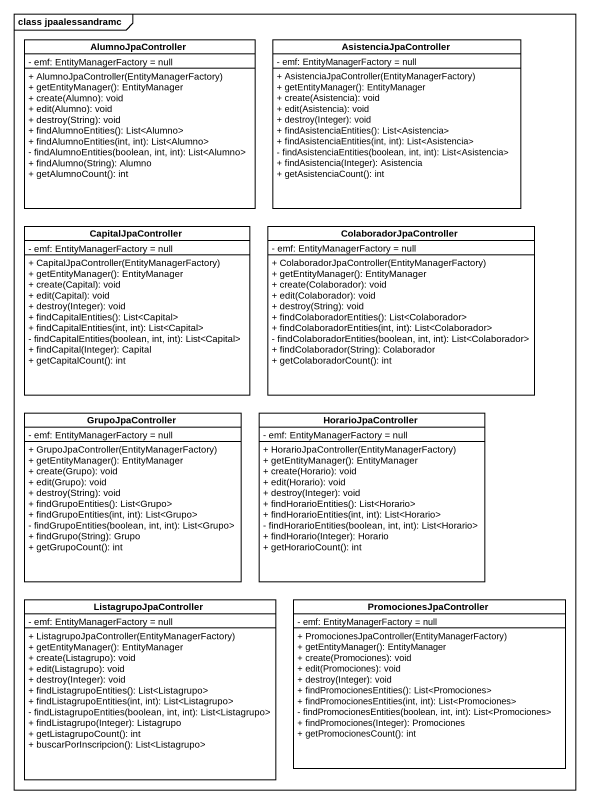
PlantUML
@startuml
mainframe class jpaalessandramc
hide circle
hide empty members
skinparam classAttributeIconSize 0
class AlumnoJpaController {
  - emf: EntityManagerFactory = null
  + AlumnoJpaController(EntityManagerFactory)
  + getEntityManager(): EntityManager
  + create(Alumno): void
  + edit(Alumno): void
  + destroy(String): void
  + findAlumnoEntities(): List<Alumno>
  + findAlumnoEntities(int, int): List<Alumno>
  - findAlumnoEntities(boolean, int, int): List<Alumno>
  + findAlumno(String): Alumno
  + getAlumnoCount(): int
}
class AsistenciaJpaController {
  - emf: EntityManagerFactory = null
  + AsistenciaJpaController(EntityManagerFactory)
  + getEntityManager(): EntityManager
  + create(Asistencia): void
  + edit(Asistencia): void
  + destroy(Integer): void
  + findAsistenciaEntities(): List<Asistencia>
  + findAsistenciaEntities(int, int): List<Asistencia>
  - findAsistenciaEntities(boolean, int, int): List<Asistencia>
  + findAsistencia(Integer): Asistencia
  + getAsistenciaCount(): int
}
class CapitalJpaController {
  - emf: EntityManagerFactory = null
  + CapitalJpaController(EntityManagerFactory)
  + getEntityManager(): EntityManager
  + create(Capital): void
  + edit(Capital): void
  + destroy(Integer): void
  + findCapitalEntities(): List<Capital>
  + findCapitalEntities(int, int): List<Capital>
  - findCapitalEntities(boolean, int, int): List<Capital>
  + findCapital(Integer): Capital
  + getCapitalCount(): int
}
class ColaboradorJpaController {
  - emf: EntityManagerFactory = null
  + ColaboradorJpaController(EntityManagerFactory)
  + getEntityManager(): EntityManager
  + create(Colaborador): void
  + edit(Colaborador): void
  + destroy(String): void
  + findColaboradorEntities(): List<Colaborador>
  + findColaboradorEntities(int, int): List<Colaborador>
  - findColaboradorEntities(boolean, int, int): List<Colaborador>
  + findColaborador(String): Colaborador
  + getColaboradorCount(): int
}
class GrupoJpaController {
  - emf: EntityManagerFactory = null
  + GrupoJpaController(EntityManagerFactory)
  + getEntityManager(): EntityManager
  + create(Grupo): void
  + edit(Grupo): void
  + destroy(String): void
  + findGrupoEntities(): List<Grupo>
  + findGrupoEntities(int, int): List<Grupo>
  - findGrupoEntities(boolean, int, int): List<Grupo>
  + findGrupo(String): Grupo
  + getGrupoCount(): int
}
class HorarioJpaController {
  - emf: EntityManagerFactory = null
  + HorarioJpaController(EntityManagerFactory)
  + getEntityManager(): EntityManager
  + create(Horario): void
  + edit(Horario): void
  + destroy(Integer): void
  + findHorarioEntities(): List<Horario>
  + findHorarioEntities(int, int): List<Horario>
  - findHorarioEntities(boolean, int, int): List<Horario>
  + findHorario(Integer): Horario
  + getHorarioCount(): int
}
class ListagrupoJpaController {
  - emf: EntityManagerFactory = null
  + ListagrupoJpaController(EntityManagerFactory)
  + getEntityManager(): EntityManager
  + create(Listagrupo): void
  + edit(Listagrupo): void
  + destroy(Integer): void
  + findListagrupoEntities(): List<Listagrupo>
  + findListagrupoEntities(int, int): List<Listagrupo>
  - findListagrupoEntities(boolean, int, int): List<Listagrupo>
  + findListagrupo(Integer): Listagrupo
  + getListagrupoCount(): int
  + buscarPorInscripcion(): List<Listagrupo>
}
class PromocionesJpaController {
  - emf: EntityManagerFactory = null
  + PromocionesJpaController(EntityManagerFactory)
  + getEntityManager(): EntityManager
  + create(Promociones): void
  + edit(Promociones): void
  + destroy(Integer): void
  + findPromocionesEntities(): List<Promociones>
  + findPromocionesEntities(int, int): List<Promociones>
  - findPromocionesEntities(boolean, int, int): List<Promociones>
  + findPromociones(Integer): Promociones
  + getPromocionesCount(): int
}
@enduml
